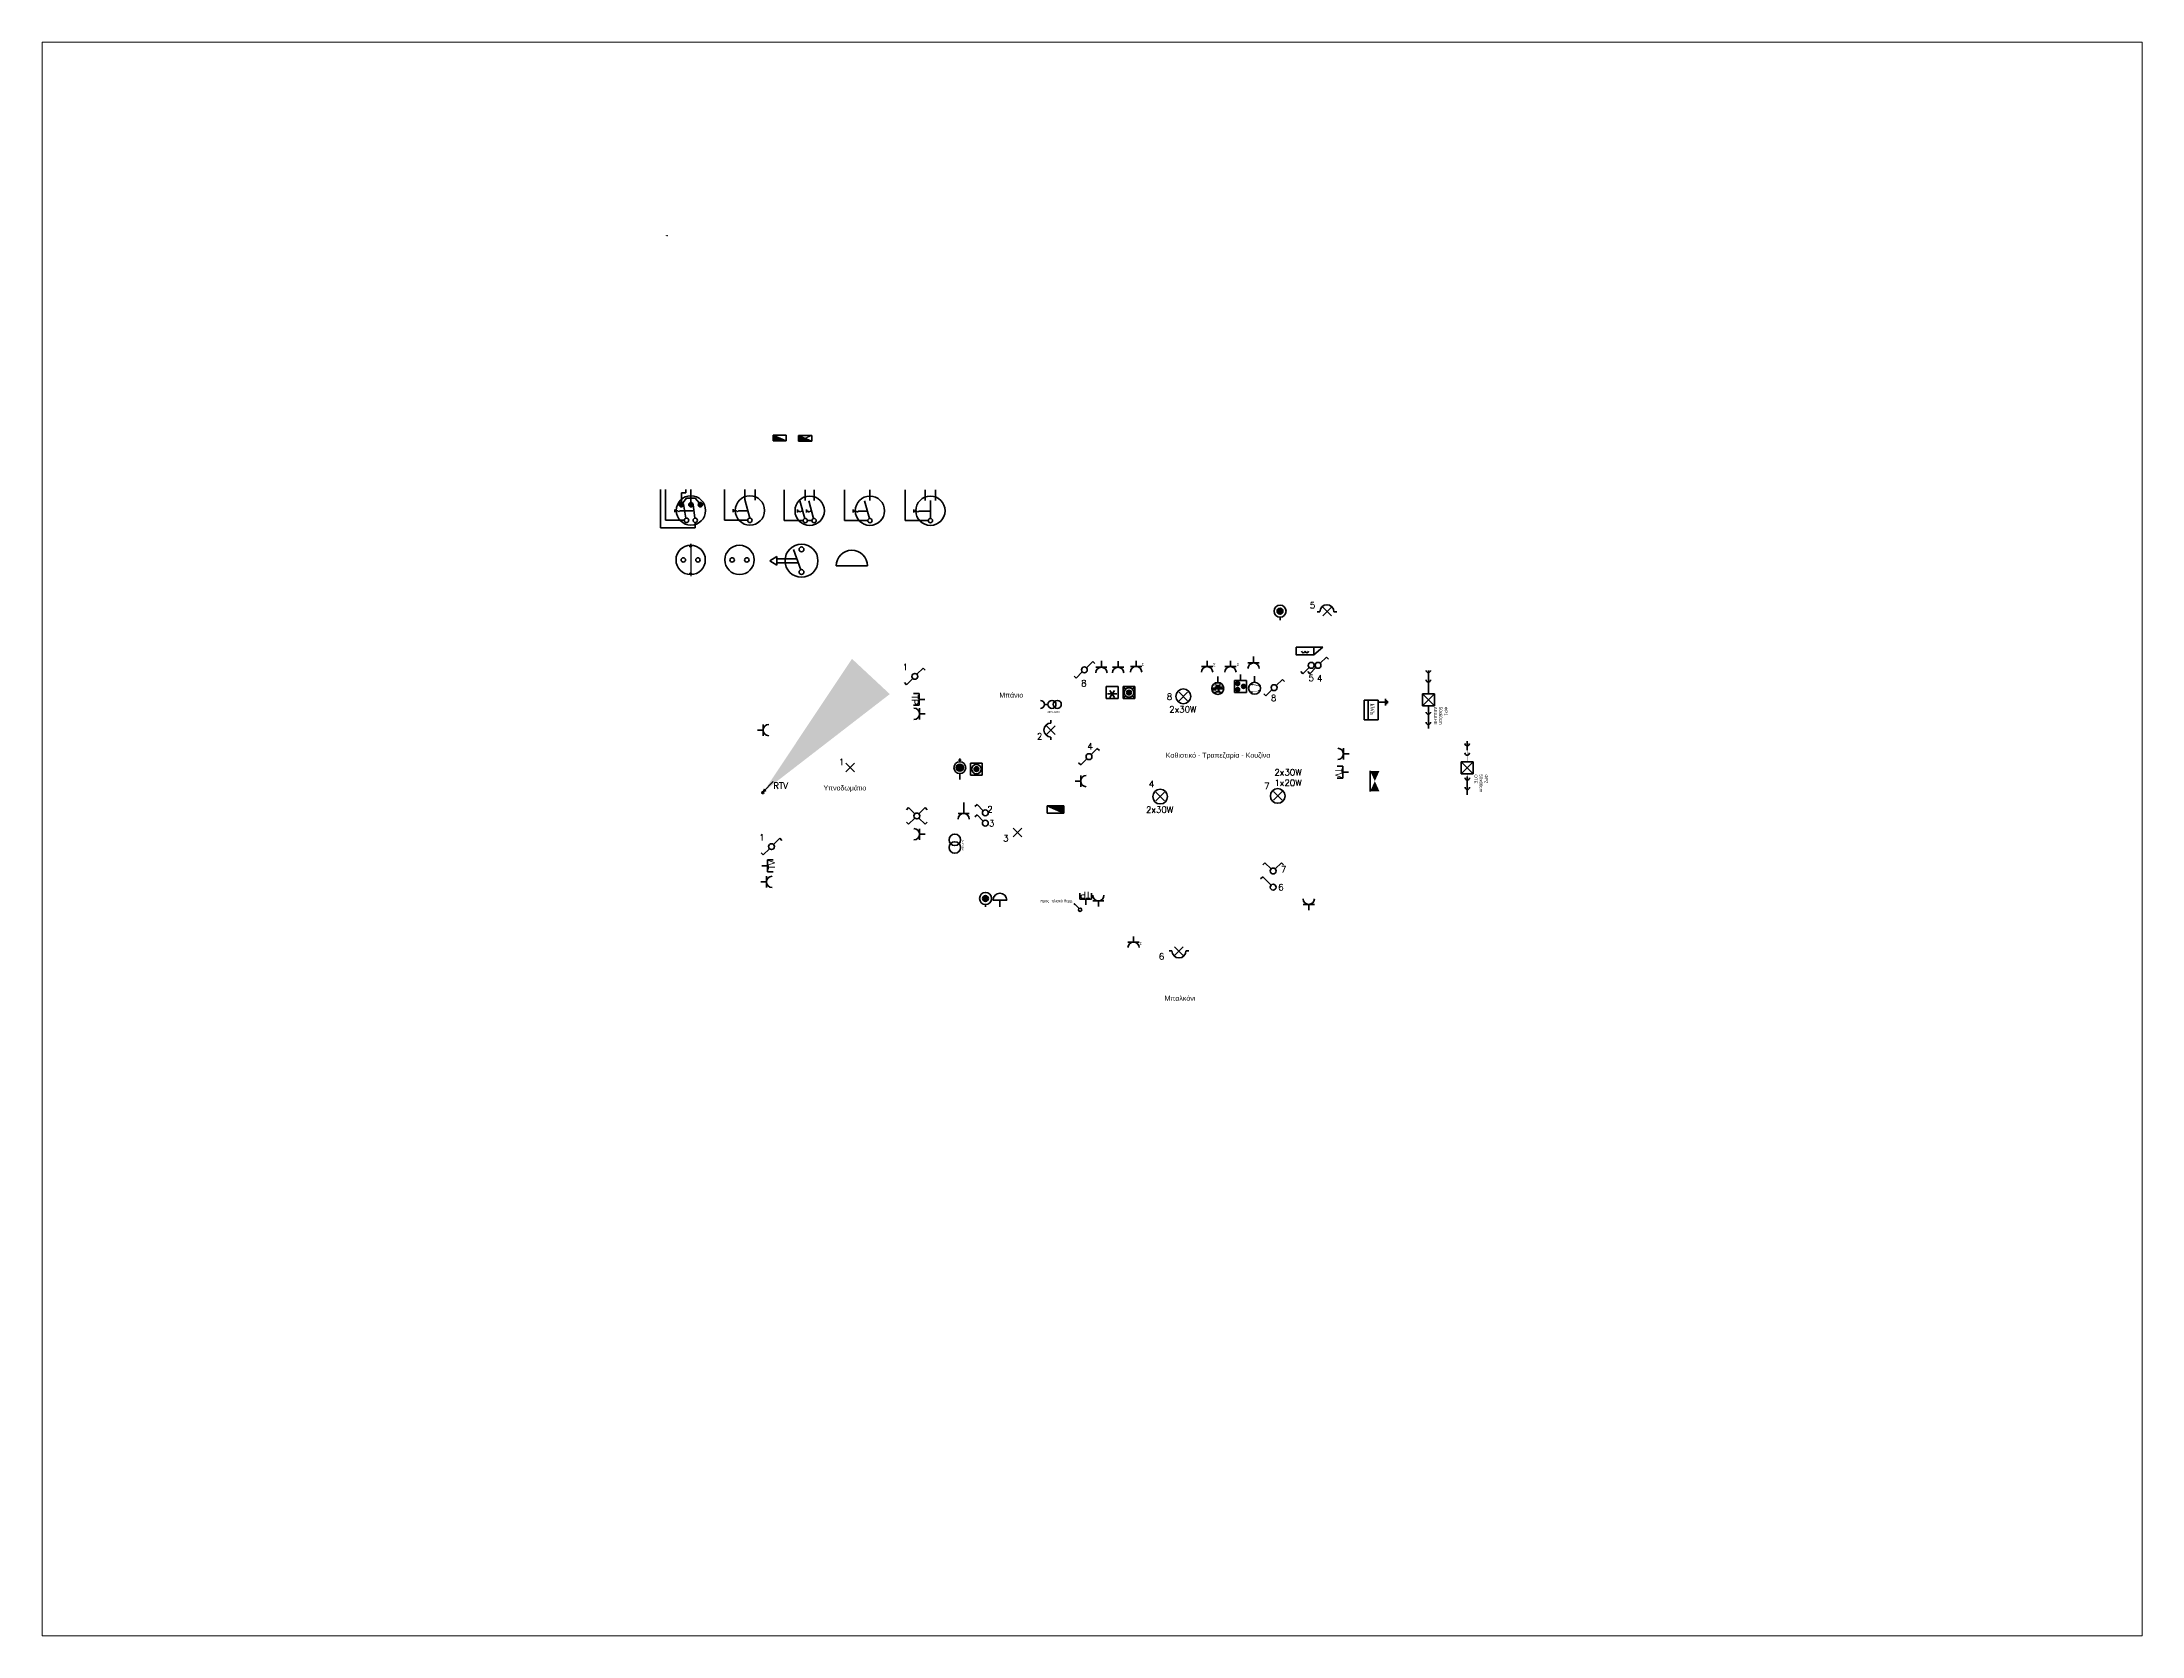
# Paper-space layout 'Layout1' of a CAD drawing. Header units: metres. Extents: x 26 to 231, y 20 to 176.
# The model-space entities are those that its viewports show. They can reach past a viewport. Long polylines and large blocks are cut down to what shows.
import ezdxf

# ---------------------------------------------------------------- set-up
doc = ezdxf.new("R2010")
doc.units = ezdxf.units.M
doc.header["$LTSCALE"] = 0.1
for name, pattern in [('ACAD_ISO10W100', [18, 12, -3, 0, -3]), ('ACAD_ISO12W100', [21, 12, -3, 0, -3, 0, -3]), ('DASHDOT2', [12.7, 6.35, -3.175, 0, -3.175]), ('JIS_09_08', [10.75, 8, -0.55, 0.55, -0.55, 0.55, -0.55])]:
    doc.linetypes.add(name, pattern=pattern)
for name, color, linetype, lineweight in [('2S', 7, 'Continuous', 200), ('Electrical', 255, 'Continuous', 50), ('S', 7, 'Continuous', 100), ('s2', 7, 'Continuous', 50), ('S_2', 7, 'Continuous', 50), ('S_4', 7, 'Continuous', 25)]:
    doc.layers.add(name, color=color, linetype=linetype, lineweight=lineweight)
doc.layers.add('BUILD_FL002_USER', color=254, linetype='Continuous')
doc.layers.add('Πίνακας Διανομής', color=254, linetype='Continuous')
doc.layers.add('DESC', color=7, linetype='DASHDOT2', true_color=0xffffff)
doc.styles.add('KANABOS', font='arial.ttf')
doc.styles.add('Romans', font='Romans.shx')
doc.styles.add('TXT', font='romans.shx')
doc.dimstyles.new('ISO-25', dxfattribs={"dimtxt": 2.5, "dimasz": 2.5, "dimexe": 1.25, "dimexo": 0.625, "dimtad": 1, "dimtxsty": 'Standard', "dimcen": 2.5, "dimadec": 0, "dimazin": 0, "dimtfac": 1, "dimtmove": 0, "dimatfit": 3, "dimfxl": 1, "dimarcsym": 0})

msp = doc.modelspace()

# ---------------------------------------------------------------- hatches: boundary and pattern name
at = {"layer": '2S'}
h = msp.add_hatch(color=256, dxfattribs=at)
h.dxf.hatch_style = 1
h.paths.add_polyline_path([(-68.675, 23.281, 1), (-68.745, 23.281, 1)])
h.paths.add_polyline_path([(-68.826, 23.281, 1), (-68.896, 23.281, 1)])
h.paths.add_polyline_path([(-68.978, 23.281, 1), (-69.048, 23.281, 1)])
h = msp.add_hatch(color=256, dxfattribs=at)
h.dxf.hatch_style = 1
h.paths.add_polyline_path([(-68.865, 22.637, 0.012506), (-68.877, 22.636), (-68.877, 22.613), (-68.865, 22.613)])
h.paths.add_polyline_path([(-68.854, 22.636, 0.012506), (-68.865, 22.637), (-68.865, 22.613), (-68.854, 22.613)])
h = msp.add_hatch(color=256, dxfattribs=at)
h.dxf.hatch_style = 1
h.paths.add_polyline_path([(-68.865, 22.194), (-68.877, 22.194), (-68.877, 22.171, 0.012373), (-68.865, 22.171)])
h.paths.add_polyline_path([(-68.854, 22.194), (-68.865, 22.194), (-68.865, 22.171, 0.012638), (-68.854, 22.171)])
at = {"layer": 'DESC', "linetype": 'JIS_09_08', "lineweight": 200, "ltscale": 2}
for points in [[(-67.345, 24.296), (-67.553, 24.388), (-67.553, 24.296)], [(-66.94, 24.288), (-67.149, 24.379), (-67.149, 24.288)]]:
    msp.add_hatch(color=256, dxfattribs=at).paths.add_polyline_path(points)
at = {"layer": 'Electrical', "ltscale": 2}
h = msp.add_hatch(color=256, dxfattribs=at)
h.dxf.hatch_style = 1
edge = h.paths.add_edge_path()
edge.add_arc((-59.5, 21.589), 0.0469, 0, 360)
at = {"layer": 'Electrical', "linetype": 'Continuous'}
h = msp.add_hatch(color=256, dxfattribs=at)
h.paths.add_polyline_path([(-60.048, 20.395, 1), (-60.111, 20.395, 1)])
h.paths.add_polyline_path([(-60.143, 20.347, 1), (-60.206, 20.347, 1)])
h.paths.add_polyline_path([(-60.143, 20.442, 1), (-60.206, 20.442, 1)])
for points in [[(-61.862, 20.297, 1), (-61.938, 20.297, 1)], [(-64.532, 19.104, 1), (-64.645, 19.104, 1)], [(-64.288, 19.081, 1), (-64.363, 19.081, 1)]]:
    msp.add_hatch(color=256, dxfattribs=at).paths.add_polyline_path(points)
h = msp.add_hatch(color=256, dxfattribs=at)
h.paths.add_polyline_path([(-57.994, 18.89), (-58.069, 18.728), (-57.92, 18.728)])
h.paths.add_polyline_path([(-58.069, 19.053), (-57.994, 18.89), (-57.92, 19.053)])
at = {"layer": 'Electrical', "ltscale": 0.3}
h = msp.add_hatch(color=256, dxfattribs=at)
h.dxf.hatch_style = 1
h.paths.add_polyline_path([(-67.706, 18.724), (-67.69, 18.762), (-67.67, 18.741)])
at = {"layer": 'Electrical', "linetype": 'Continuous'}
h = msp.add_hatch(color=256, dxfattribs=at)
h.set_gradient(color1=(173, 173, 173), color2=(173, 173, 173))
h.paths.add_polyline_path([(-62.938, 18.5), (-62.938, 18.379), (-63.201, 18.5)])
at = {"layer": 'Electrical', "ltscale": 2}
h = msp.add_hatch(color=256, dxfattribs=at)
h.dxf.hatch_style = 1
edge = h.paths.add_edge_path()
edge.add_arc((-64.179, 17.026), 0.0469, 0, 360)

# ---------------------------------------------------------------- linework, layer by layer
at = {"layer": '2S'}
for p, q in [((-67.924, 23.068), (-68.005, 23.363)), ((-68.94, 23.067), (-68.978, 23.287)), ((-68.801, 23.067), (-68.827, 23.285)), ((-67.053, 23.063), (-67.128, 23.341)), ((-66.913, 23.063), (-66.988, 23.341)), ((-66.026, 23.063), (-66.101, 23.341)), ((-65.056, 23.064), (-65.056, 23.347)), ((-68.877, 22.613), (-68.877, 22.636)), ((-68.865, 22.613), (-68.877, 22.613)), ((-68.865, 22.613), (-68.854, 22.613)), ((-68.854, 22.613), (-68.854, 22.636)), ((-68.865, 22.194), (-68.877, 22.194)), ((-68.877, 22.194), (-68.877, 22.171)), ((-68.865, 22.171), (-68.865, 22.194)), ((-68.865, 22.194), (-68.854, 22.194)), ((-68.854, 22.194), (-68.854, 22.171))]:
    msp.add_line(p, q, dxfattribs=at)
at = {"layer": 'DESC', "linetype": 'ByBlock', "lineweight": 35, "ltscale": 2}
for p, q in [((-67.553, 24.388), (-67.553, 24.296)), ((-67.345, 24.388), (-67.553, 24.388)), ((-67.345, 24.296), (-67.345, 24.388)), ((-67.149, 24.379), (-67.149, 24.288)), ((-66.94, 24.379), (-67.149, 24.379)), ((-66.94, 24.288), (-66.94, 24.379)), ((-67.553, 24.296), (-67.345, 24.296)), ((-67.149, 24.288), (-66.94, 24.288))]:
    msp.add_line(p, q, dxfattribs=at)
at = {"layer": 'DESC', "linetype": 'ByBlock', "ltscale": 2}
for p, q in [((-67.345, 24.296), (-67.553, 24.388)), ((-66.94, 24.288), (-67.149, 24.379))]:
    msp.add_line(p, q, dxfattribs=at)
at = {"layer": 'DESC', "linetype": 'ByBlock', "lineweight": -2, "ltscale": 2}
msp.add_line((-66.94, 24.379), (-67.149, 24.288), dxfattribs=at)
at = {"layer": 'Electrical'}
for p, q in [((-59.5, 21.447, -7.96), (-59.5, 21.493, -7.96)), ((-58.866, 21.581, -7.96), (-58.91, 21.581, -7.96)), ((-58.821, 21.651, -7.96), (-58.684, 21.514, -7.96)), ((-58.684, 21.651, -7.96), (-58.821, 21.514, -7.96)), ((-58.644, 21.581, -7.96), (-58.599, 21.581, -7.96)), ((-62.339, 20.699, -7.96), (-62.429, 20.699, -7.96)), ((-62.339, 20.801, -7.96), (-62.339, 20.699, -7.96)), ((-62.339, 20.699, -7.96), (-62.25, 20.699, -7.96)), ((-62.073, 20.699, -7.96), (-62.162, 20.699, -7.96)), ((-62.073, 20.798, -7.96), (-62.073, 20.699, -7.96)), ((-62.073, 20.699, -7.96), (-61.983, 20.699, -7.96)), ((-61.788, 20.711, -7.96), (-61.877, 20.711, -7.96)), ((-61.788, 20.801, -7.96), (-61.788, 20.711, -7.96)), ((-61.788, 20.711, -7.96), (-61.698, 20.711, -7.96)), ((-60.659, 20.709, -7.96), (-60.748, 20.709, -7.96)), ((-60.659, 20.801, -7.96), (-60.659, 20.709, -7.96)), ((-60.659, 20.709, -7.96), (-60.569, 20.709, -7.96)), ((-60.288, 20.709, -7.96), (-60.378, 20.709, -7.96)), ((-60.288, 20.801, -7.96), (-60.288, 20.709, -7.96)), ((-60.288, 20.709, -7.96), (-60.199, 20.709, -7.96)), ((-59.921, 20.767, -7.96), (-60.011, 20.767, -7.96)), ((-59.921, 20.857, -7.96), (-59.921, 20.767, -7.96)), ((-59.921, 20.767, -7.96), (-59.832, 20.767, -7.96)), ((-65.279, 20.096, -6.09), (-65.325, 20.096, -6.09)), ((-65.142, 20.189, -6.09), (-65.232, 20.189, -6.09)), ((-65.227, 19.959, -4.65), (-65.227, 20.048, -4.65)), ((-60.968, 20.168, -7.96), (-61.105, 20.305, -7.96)), ((-61.105, 20.168, -7.96), (-60.968, 20.305, -7.96)), ((-57.827, 20.198, 1.44), (-57.827, 20.092, 1.44)), ((-57.811, 20.145, 1.44), (-57.811, 20.176, 1.44)), ((-57.811, 20.145, 1.44), (-57.811, 20.113, 1.44)), ((-57.795, 20.145, 1.44), (-57.795, 20.16, 1.44)), ((-57.795, 20.145, 1.44), (-57.795, 20.129, 1.44)), ((-67.802, 19.701, -7.96), (-67.712, 19.701, -7.96)), ((-67.712, 19.701, -7.96), (-67.712, 19.79, -7.96)), ((-67.712, 19.701, -7.96), (-67.712, 19.611, -7.96)), ((-65.138, 19.959, -4.65), (-65.227, 19.959, -4.65)), ((-65.227, 19.959, -4.65), (-65.227, 19.869, -4.65)), ((-63.21, 19.769, -7.96), (-63.073, 19.632, -7.96)), ((-63.21, 19.632, -7.96), (-63.073, 19.769, -7.96)), ((-63.14, 19.813, -7.96), (-63.14, 19.858, -7.96)), ((-63.14, 19.591, -7.96), (-63.14, 19.547, -7.96)), ((-58.494, 19.322, -0.705), (-58.494, 19.412, -0.705)), ((-66.26, 19.039, -4.65), (-66.397, 19.176, -4.65)), ((-66.397, 19.039, -4.65), (-66.26, 19.176, -4.65)), ((-58.411, 19.032, -7.96), (-58.5, 19.032, -7.96)), ((-58.404, 19.322, -0.705), (-58.494, 19.322, -0.705)), ((-58.494, 19.322, -0.705), (-58.494, 19.233, -0.705)), ((-62.757, 18.891, -7.96), (-62.668, 18.891, -7.96)), ((-62.668, 18.891, -7.96), (-62.668, 18.981, -7.96)), ((-62.668, 18.891, -7.96), (-62.668, 18.802, -7.96)), ((-61.337, 18.577, -7.96), (-61.474, 18.714, -7.96)), ((-61.474, 18.577, -7.96), (-61.337, 18.714, -7.96)), ((-59.468, 18.587, -7.96), (-59.605, 18.724, -7.96)), ((-59.605, 18.587, -7.96), (-59.468, 18.724, -7.96)), ((-58.547, 18.939, -7.96), (-58.593, 18.939, -7.96)), ((-64.527, 18.377, -14.36), (-64.616, 18.377, -14.36)), ((-64.527, 18.466, -14.36), (-64.527, 18.377, -14.36)), ((-64.527, 18.377, -14.36), (-64.438, 18.377, -14.36)), ((-65.228, 18.046), (-65.228, 18.135)), ((-65.139, 18.046), (-65.228, 18.046)), ((-65.228, 18.046), (-65.228, 17.956)), ((-63.602, 18.145, -7.96), (-63.74, 18.008, -7.96)), ((-63.74, 18.145, -7.96), (-63.602, 18.008, -7.96)), ((-67.734, 17.545, -9.4), (-67.645, 17.545, -9.4)), ((-67.66, 17.29, -7.96), (-67.66, 17.38, -7.96)), ((-67.598, 17.639, -9.4), (-67.552, 17.639, -9.4)), ((-67.75, 17.29, -7.96), (-67.66, 17.29, -7.96)), ((-67.66, 17.29, -7.96), (-67.66, 17.201, -7.96)), ((-62.681, 17.061, -9.4), (-62.681, 17.108, -9.4)), ((-63.952, 17.002, -9.4), (-64.062, 17.002, -9.4)), ((-63.952, 16.893, -9.4), (-63.952, 17.002, -9.4)), ((-63.952, 17.002, -9.4), (-63.843, 17.002, -9.4)), ((-62.588, 16.925, -9.4), (-62.588, 17.014, -9.4)), ((-62.387, 16.988, -7.96), (-62.477, 16.988, -7.96)), ((-62.387, 16.899, -7.96), (-62.387, 16.988, -7.96)), ((-62.387, 16.988, -7.96), (-62.298, 16.988, -7.96)), ((-59.043, 16.932, -7.96), (-59.132, 16.932, -7.96)), ((-59.043, 16.842, -7.96), (-59.043, 16.932, -7.96)), ((-59.043, 16.932, -7.96), (-58.953, 16.932, -7.96)), ((-61.827, 16.424, -7.96), (-61.827, 16.334, -7.96)), ((-61.827, 16.334, -7.96), (-61.916, 16.334, -7.96)), ((-61.827, 16.334, -7.96), (-61.738, 16.334, -7.96)), ((-61.217, 16.193, -7.96), (-61.261, 16.193, -7.96)), ((-61.039, 16.123, -7.96), (-61.176, 16.26, -7.96)), ((-61.176, 16.123, -7.96), (-61.039, 16.26, -7.96)), ((-60.994, 16.193, -7.96), (-60.95, 16.193, -7.96))]:
    msp.add_line(p, q, dxfattribs=at)
at = {"layer": 'Electrical', "linetype": 'Continuous'}
for p, q in [((-62.477, 20.789, -9.4), (-62.576, 20.69, -9.4)), ((-62.444, 20.756, -9.4), (-62.477, 20.789, -9.4)), ((-59.037, 20.696, -3.98), (-59.136, 20.597, -3.98)), ((-58.929, 20.696, -3.98), (-59.027, 20.597, -3.98)), ((-58.822, 21.018, -7.96), (-58.962, 21.018, -7.96)), ((-58.764, 20.861, -3.98), (-58.863, 20.762, -3.98)), ((-58.731, 20.828, -3.98), (-58.764, 20.861, -3.98)), ((-65.433, 20.422, 3.31), (-65.466, 20.455, 3.31)), ((-65.335, 20.521, 3.31), (-65.433, 20.422, 3.31)), ((-65.17, 20.685, 3.31), (-65.269, 20.587, 3.31)), ((-65.137, 20.652, 3.31), (-65.17, 20.685, 3.31)), ((-62.741, 20.526, -9.4), (-62.774, 20.559, -9.4)), ((-62.642, 20.624, -9.4), (-62.741, 20.526, -9.4)), ((-62.261, 20.202, -7.96), (-62.261, 20.391, -7.96)), ((-62.261, 20.391, -7.96), (-62.072, 20.391, -7.96)), ((-62.167, 20.391, -7.96), (-62.167, 20.391, -7.96)), ((-62.167, 20.391, -7.96), (-62.12, 20.391, -7.96)), ((-62.072, 20.391, -7.96), (-62.072, 20.202, -7.96)), ((-62.072, 20.328, -7.96), (-62.072, 20.36, -7.96)), ((-61.995, 20.202, -7.96), (-61.995, 20.391, -7.96)), ((-61.995, 20.391, -7.96), (-61.806, 20.391, -7.96)), ((-61.995, 20.391, -7.96), (-61.954, 20.35, -7.96)), ((-61.9, 20.391, -7.96), (-61.9, 20.391, -7.96)), ((-61.9, 20.391, -7.96), (-61.853, 20.391, -7.96)), ((-61.806, 20.391, -7.96), (-61.847, 20.35, -7.96)), ((-61.806, 20.391, -7.96), (-61.806, 20.202, -7.96)), ((-61.806, 20.328, -7.96), (-61.806, 20.36, -7.96)), ((-60.489, 20.456, -7.96), (-60.489, 20.552, -7.96)), ((-60.489, 20.456, -7.96), (-60.489, 20.456, -7.96)), ((-60.222, 20.3, -7.96), (-60.222, 20.489, -7.96)), ((-60.222, 20.489, -7.96), (-60.033, 20.489, -7.96)), ((-60.127, 20.489, -7.96), (-60.127, 20.585, -7.96)), ((-60.127, 20.489, -7.96), (-60.127, 20.489, -7.96)), ((-60.127, 20.489, -7.96), (-60.08, 20.489, -7.96)), ((-60.033, 20.489, -7.96), (-60.033, 20.3, -7.96)), ((-60.033, 20.426, -7.96), (-60.033, 20.458, -7.96)), ((-60.033, 20.363, -7.96), (-60.033, 20.332, -7.96)), ((-59.905, 20.46, -7.96), (-59.905, 20.556, -7.96)), ((-59.905, 20.46, -7.96), (-59.905, 20.46, -7.96)), ((-59.463, 20.507, -7.96), (-59.562, 20.408, -7.96)), ((-59.43, 20.474, -7.96), (-59.463, 20.507, -7.96)), ((-59.136, 20.597, -3.98), (-59.169, 20.63, -3.98)), ((-59.027, 20.597, -3.98), (-59.06, 20.63, -3.98)), ((-65.232, 20.282, -6.09), (-65.325, 20.282, -6.09)), ((-65.232, 20.096, -6.09), (-65.279, 20.096, -6.09)), ((-65.232, 20.189, -6.09), (-65.232, 20.282, -6.09)), ((-65.232, 20.189, -6.09), (-65.232, 20.096, -6.09)), ((-62.072, 20.202, -7.96), (-62.261, 20.202, -7.96)), ((-62.072, 20.265, -7.96), (-62.072, 20.234, -7.96)), ((-61.995, 20.202, -7.96), (-61.954, 20.244, -7.96)), ((-61.806, 20.202, -7.96), (-61.995, 20.202, -7.96)), ((-61.806, 20.202, -7.96), (-61.847, 20.244, -7.96)), ((-61.806, 20.265, -7.96), (-61.806, 20.234, -7.96)), ((-60.033, 20.3, -7.96), (-60.222, 20.3, -7.96)), ((-59.727, 20.243, -7.96), (-59.76, 20.276, -7.96)), ((-59.628, 20.342, -7.96), (-59.727, 20.243, -7.96)), ((-57.237, 20.086, -9.4), (-57.237, 20.275, -9.4)), ((-57.237, 20.275, -9.4), (-57.048, 20.275, -9.4)), ((-57.048, 20.086, -9.4), (-57.237, 20.086, -9.4)), ((-57.143, 20.275, -9.4), (-57.143, 20.275, -9.4)), ((-57.143, 20.275, -9.4), (-57.096, 20.275, -9.4)), ((-57.048, 20.275, -9.4), (-57.048, 20.086, -9.4)), ((-57.048, 20.212, -9.4), (-57.048, 20.244, -9.4)), ((-57.048, 20.149, -9.4), (-57.048, 20.118, -9.4)), ((-62.404, 19.411, -7.96), (-62.503, 19.312, -7.96)), ((-62.371, 19.378, -7.96), (-62.404, 19.411, -7.96)), ((-64.608, 19.224, 78.98), (-64.588, 19.224, 78.98)), ((-64.588, 19.198, 78.98), (-64.588, 19.249, 78.98)), ((-64.588, 19.224, 78.98), (-64.569, 19.224, 78.98)), ((-64.231, 19.175, -14.36), (-64.42, 19.175, -14.36)), ((-64.42, 19.175, -14.36), (-64.42, 18.986, -14.36)), ((-64.357, 19.175, -14.36), (-64.388, 19.175, -14.36)), ((-64.294, 19.175, -14.36), (-64.262, 19.175, -14.36)), ((-64.231, 18.986, -14.36), (-64.231, 19.175, -14.36)), ((-64.231, 19.081, -14.36), (-64.231, 19.128, -14.36)), ((-64.231, 19.081, -14.36), (-64.231, 19.081, -14.36)), ((-62.668, 19.147, -7.96), (-62.701, 19.18, -7.96)), ((-62.569, 19.246, -7.96), (-62.668, 19.147, -7.96)), ((-58.5, 19.126, -7.96), (-58.593, 19.126, -7.96)), ((-58.5, 19.032, -7.96), (-58.5, 19.126, -7.96)), ((-58.5, 19.032, -7.96), (-58.5, 18.939, -7.96)), ((-58.069, 18.728), (-58.069, 19.053)), ((-56.623, 19.006, -7.96), (-56.623, 19.195, -7.96)), ((-56.623, 19.195, -7.96), (-56.434, 19.195, -7.96)), ((-56.529, 19.195, -7.96), (-56.529, 19.195, -7.96)), ((-56.529, 19.195, -7.96), (-56.481, 19.195, -7.96)), ((-56.434, 19.195, -7.96), (-56.434, 19.006, -7.96)), ((-56.434, 19.132, -7.96), (-56.434, 19.164, -7.96)), ((-56.434, 19.069, -7.96), (-56.434, 19.038, -7.96)), ((-64.588, 19.009, 78.98), (-64.588, 19.009, 78.98)), ((-64.588, 19.009, 78.98), (-64.588, 18.914, 78.98)), ((-64.42, 18.986, -14.36), (-64.231, 18.986, -14.36)), ((-58.5, 18.939, -7.96), (-58.547, 18.939, -7.96)), ((-56.434, 19.006, -7.96), (-56.623, 19.006, -7.96)), ((-65.435, 18.436, -4.65), (-65.402, 18.469, -4.65)), ((-65.402, 18.469, -4.65), (-65.303, 18.37, -4.65)), ((-65.139, 18.469, -4.65), (-65.238, 18.37, -4.65)), ((-65.106, 18.436, -4.65), (-65.139, 18.469, -4.65)), ((-64.315, 18.519, -9.4), (-64.348, 18.486, -9.4)), ((-64.315, 18.355, -9.4), (-64.348, 18.322, -9.4)), ((-64.216, 18.42, -9.4), (-64.315, 18.519, -9.4)), ((-64.216, 18.256, -9.4), (-64.315, 18.355, -9.4)), ((-63.201, 18.379, -9.4), (-63.201, 18.5, -9.4)), ((-63.201, 18.5, -9.4), (-62.938, 18.5, -9.4)), ((-63.201, 18.5, -7.96), (-62.938, 18.379, -7.96)), ((-62.938, 18.379, -9.4), (-63.201, 18.379, -9.4)), ((-62.938, 18.379, -9.4), (-62.938, 18.5, -9.4)), ((-65.402, 18.205, -4.65), (-65.435, 18.238, -4.65)), ((-65.303, 18.304, -4.65), (-65.402, 18.205, -4.65)), ((-65.238, 18.304, -4.65), (-65.139, 18.205, -4.65)), ((-65.139, 18.205, -4.65), (-65.106, 18.238, -4.65)), ((-67.712, 17.718, -9.4), (-67.745, 17.751, -9.4)), ((-67.613, 17.817, -9.4), (-67.712, 17.718, -9.4)), ((-67.448, 17.982, -9.4), (-67.547, 17.883, -9.4)), ((-67.415, 17.949, -9.4), (-67.448, 17.982, -9.4)), ((-67.645, 17.545, -9.4), (-67.645, 17.639, -9.4)), ((-67.645, 17.639, -9.4), (-67.598, 17.639, -9.4)), ((-67.645, 17.545, -9.4), (-67.645, 17.452, -9.4)), ((-67.645, 17.452, -9.4), (-67.552, 17.452, -9.4)), ((-59.775, 17.37, -7.96), (-59.808, 17.337, -7.96)), ((-59.742, 17.594, -7.96), (-59.775, 17.561, -7.96)), ((-59.742, 17.337, -7.96), (-59.775, 17.37, -7.96)), ((-59.643, 17.496, -7.96), (-59.742, 17.594, -7.96)), ((-59.478, 17.594, -7.96), (-59.577, 17.496, -7.96)), ((-59.479, 17.594, -7.96), (-59.445, 17.561, -7.96)), ((-62.681, 17.014, -9.4), (-62.681, 17.061, -9.4)), ((-62.494, 17.014, -9.4), (-62.494, 17.108, -9.4)), ((-59.643, 17.238, -7.96), (-59.742, 17.337, -7.96)), ((-62.588, 17.014, -9.4), (-62.681, 17.014, -9.4)), ((-62.588, 17.014, -9.4), (-62.494, 17.014, -9.4))]:
    msp.add_line(p, q, dxfattribs=at)
at = {"layer": 'Electrical', "ltscale": 0.3}
for p, q in [((-59.921, 20.857, -7.96), (-59.921, 20.868, -7.96)), ((-58.962, 20.895, -7.96), (-58.822, 21.018, -7.96)), ((-60.583, 20.362, -7.96), (-60.394, 20.362, -7.96)), ((-57.143, 20.275, -9.4), (-57.143, 20.649, -9.4)), ((-63.188, 20.109, -7.96), (-63.245, 20.109, -7.96)), ((-57.943, 20.145, 1.44), (-57.827, 20.145, 1.44)), ((-57.048, 20.275, -9.4), (-57.237, 20.086, -9.4)), ((-57.048, 20.086, -9.4), (-57.237, 20.275, -9.4)), ((-57.143, 19.725, -9.4), (-57.143, 20.086, -9.4)), ((-56.434, 19.195, -7.96), (-56.623, 19.006, -7.96)), ((-56.434, 19.006, -7.96), (-56.623, 19.195, -7.96)), ((-67.706, 18.724, -7.96), (-67.69, 18.762, -7.96)), ((-67.67, 18.741, -7.96), (-67.706, 18.724, -7.96)), ((-67.69, 18.762, -7.96), (-67.67, 18.741, -7.96)), ((-64.527, 18.549, -10.38), (-64.527, 18.466, -14.36)), ((-64.179, 16.893, -9.4), (-64.179, 16.93, -9.4)), ((-62.694, 16.865, -9.4), (-62.774, 16.945, -9.4)), ((-62.774, 16.945, -9.4), (-62.753, 16.932, -9.4)), ((-62.774, 16.945, -9.4), (-62.762, 16.923, -9.4))]:
    msp.add_line(p, q, dxfattribs=at)
at = {"layer": 'Electrical', "linetype": 'ACAD_ISO10W100', "ltscale": 0.1}
for p, q in [((-60.489, 20.385, -7.96), (-60.58, 20.385, -7.96)), ((-60.407, 20.409, -7.96), (-60.571, 20.409, -7.96)), ((-60.551, 20.433, -7.96), (-60.426, 20.433, -7.96)), ((-60.489, 20.385, -7.96), (-60.397, 20.385, -7.96)), ((-59.818, 20.402, -7.96), (-59.972, 20.432, -7.96)), ((-60.487, 20.338, -7.96), (-60.58, 20.338, -7.96)), ((-60.407, 20.314, -7.96), (-60.571, 20.314, -7.96)), ((-60.551, 20.291, -7.96), (-60.426, 20.291, -7.96)), ((-60.487, 20.338, -7.96), (-60.397, 20.338, -7.96)), ((-59.818, 20.329, -7.96), (-59.972, 20.299, -7.96))]:
    msp.add_line(p, q, dxfattribs=at)
at = {"layer": 'Electrical', "lineweight": 35}
for p, q in [((-58.162, 19.862, 1.44), (-58.162, 20.175, 1.44)), ((-58.162, 20.175, 1.44), (-58.131, 20.175, 1.44)), ((-57.943, 20.175, 1.44), (-58.131, 20.175, 1.44)), ((-58.1, 20.175, 1.44), (-58.1, 19.862, 1.44)), ((-57.943, 19.862, 1.44), (-57.943, 20.175, 1.44)), ((-58.131, 19.862, 1.44), (-58.162, 19.862, 1.44)), ((-58.131, 19.862, 1.44), (-57.943, 19.862, 1.44))]:
    msp.add_line(p, q, dxfattribs=at)
at = {"layer": 'Electrical', "linetype": 'ACAD_ISO12W100', "ltscale": 0.05}
for p, q in [((-56.529, 19.195, -7.96), (-56.529, 19.527, -7.96)), ((-56.529, 18.674, -7.96), (-56.529, 19.006, -7.96))]:
    msp.add_line(p, q, dxfattribs=at)
at = {"layer": 'Electrical', "linetype": 'Continuous', "elevation": -7.96}
msp.add_lwpolyline([(-58.962, 20.895), (-59.243, 20.895), (-59.243, 21.018), (-58.962, 21.018)], close=True, dxfattribs=at)
at = {"layer": 'Electrical'}
for centre, radius in [((-59.5, 21.589, -7.96), 0.0958), ((-59.5, 21.589, -7.96), 0.0469), ((-63.124, 20.109, -7.96), 0.0637), ((-63.039, 20.109, -7.96), 0.0637), ((-61.037, 20.237, -7.96), 0.117), ((-67.719, 18.707, -7.96), 0.0156), ((-61.405, 18.645, -7.96), 0.117), ((-59.536, 18.655, -7.96), 0.117), ((-64.668, 17.957, -7.96), 0.091), ((-64.668, 17.835, -7.96), 0.091), ((-64.179, 17.026, -9.4), 0.0958), ((-64.179, 17.026, -9.4), 0.0469)]:
    msp.add_circle(centre, radius, dxfattribs=at)
at = {"layer": 'Electrical', "linetype": 'Continuous'}
for centre, radius in [((-62.609, 20.657, -9.4), 0.0466), ((-59.004, 20.729, -3.98), 0.0466), ((-58.896, 20.729, -3.98), 0.0466), ((-65.302, 20.554, 3.31), 0.0466), ((-61.9, 20.297, -7.96), 0.0756), ((-60.489, 20.362, -7.96), 0.0945), ((-60.174, 20.442, -7.96), 0.0315), ((-60.174, 20.347, -7.96), 0.0315), ((-60.08, 20.395, -7.96), 0.0315), ((-59.905, 20.366, -7.96), 0.0945), ((-59.595, 20.375, -7.96), 0.0466), ((-61.9, 20.297, -7.96), 0.0378), ((-64.588, 19.104, 78.98), 0.0945), ((-64.588, 19.104, 78.98), 0.0567), ((-64.325, 19.081, -14.36), 0.0756), ((-64.325, 19.081, -14.36), 0.0378), ((-62.536, 19.279, -7.96), 0.0466), ((-65.27, 18.337, -4.65), 0.0466), ((-65.27, 18.337, -4.65), 0.0466), ((-64.183, 18.387, -9.4), 0.0466), ((-64.183, 18.223, -9.4), 0.0466), ((-67.58, 17.85, -9.4), 0.0466), ((-59.61, 17.463, -7.96), 0.0466), ((-59.61, 17.205, -7.96), 0.0466)]:
    msp.add_circle(centre, radius, dxfattribs=at)
at = {"layer": 'Electrical', "ltscale": 0.3}
msp.add_circle((-62.677, 16.847, -9.4), 0.0251, dxfattribs=at)
at = {"layer": 'Electrical'}
for centre, radius, start, end in [((-69.247, 27.554, 0.017), 0.000358, 270, 90), ((-69.246, 27.554, 0.017), 0.000358, 270, 90), ((-69.244, 27.554, 0.017), 0.000358, 270, 90), ((-69.243, 27.554, 0.017), 0.000358, 270, 90), ((-69.241, 27.554, 0.017), 0.000358, 270, 90), ((-69.24, 27.554, 0.017), 0.000358, 270, 90), ((-69.238, 27.554, 0.017), 0.000358, 270, 90), ((-58.755, 21.581, -7.96), 0.111, 360, 180), ((-62.339, 20.61, -7.96), 0.0894, 0, 180), ((-62.073, 20.61, -7.96), 0.0894, 0, 180), ((-61.788, 20.622, -7.96), 0.0894, 0, 180), ((-60.659, 20.62, -7.96), 0.0894, 0, 180), ((-60.288, 20.62, -7.96), 0.0894, 0, 180), ((-59.921, 20.678, -7.96), 0.0894, 0, 180), ((-57.143, 20.649, -9.4), 0.0358, 180, 0), ((-57.143, 20.499, -9.4), 0.0358, 180, 0), ((-65.317, 19.959, -4.65), 0.0894, 270, 90), ((-63.308, 20.109, -7.96), 0.0626, 270, 90), ((-67.623, 19.701, -7.96), 0.0894, 90, 270), ((-63.14, 19.702, -7.96), 0.111, 90, 270), ((-57.143, 19.825, -9.4), 0.0358, 180, 0), ((-57.143, 19.988, -9.4), 0.0358, 180, 0), ((-58.583, 19.322, -0.705), 0.0894, 270, 90), ((-56.526, 19.488, -7.96), 0.0358, 180, 0), ((-56.526, 19.338, -7.96), 0.0358, 180, 0), ((-62.579, 18.891, -7.96), 0.0894, 90, 270), ((-56.525, 18.943, -7.96), 0.0358, 180, 0), ((-56.525, 18.792, -7.96), 0.0358, 180, 0), ((-64.527, 18.288, -14.36), 0.0894, 360, 180), ((-65.317, 18.046), 0.0894, 270, 90), ((-67.571, 17.29, -7.96), 0.0894, 90, 270), ((-63.952, 17.002, -9.4), 0.109, 0, 180), ((-62.387, 17.077, -7.96), 0.0894, 180, 0), ((-59.043, 17.021, -7.96), 0.0894, 180, 0), ((-61.827, 16.245, -7.96), 0.0894, 0, 180), ((-61.106, 16.193, -7.96), 0.111, 180, 0)]:
    msp.add_arc(centre, radius, start, end, dxfattribs=at)
at = {"layer": 'Electrical', "linetype": 'Continuous'}
for centre, start, end in [((-59.131, 20.956, -7.96), 179.324, 0.676), ((-59.075, 20.956, -7.96), 180, 0)]:
    msp.add_arc(centre, 0.028, start, end, dxfattribs=at)
at = {"layer": 'S'}
for p, q in [((-69.342, 22.914), (-69.342, 23.523)), ((-69.264, 23.033), (-69.264, 23.523)), ((-69.013, 23.316), (-69.013, 23.467)), ((-69.013, 23.467), (-68.943, 23.467)), ((-68.931, 23.384), (-68.991, 23.309)), ((-68.943, 23.467), (-68.943, 23.523)), ((-68.931, 23.384), (-68.792, 23.384)), ((-68.861, 23.384), (-68.861, 23.523)), ((-68.861, 23.384), (-68.861, 23.316)), ((-68.792, 23.384), (-68.732, 23.309)), ((-68.326, 23.033), (-68.326, 23.523)), ((-68.005, 23.351), (-68.005, 23.523)), ((-67.842, 23.351), (-67.842, 23.523)), ((-67.377, 23.029), (-67.377, 23.519)), ((-67.044, 23.347), (-67.044, 23.519)), ((-66.904, 23.347), (-66.904, 23.519)), ((-66.42, 23.029), (-66.42, 23.519)), ((-66.017, 23.347), (-66.017, 23.519)), ((-65.458, 23.029), (-65.458, 23.519)), ((-65.137, 23.347), (-65.137, 23.519)), ((-64.974, 23.347), (-64.974, 23.519)), ((-68.966, 23.033), (-69.264, 23.033)), ((-69.119, 23.161), (-69.119, 23.207)), ((-67.959, 23.033), (-68.326, 23.033)), ((-68.188, 23.161), (-68.188, 23.208)), ((-67.079, 23.029), (-67.377, 23.029)), ((-67.165, 23.156), (-67.165, 23.203)), ((-67.025, 23.156), (-67.025, 23.203)), ((-66.052, 23.029), (-66.42, 23.029)), ((-66.282, 23.157), (-66.282, 23.204)), ((-65.091, 23.029), (-65.458, 23.029)), ((-65.32, 23.157), (-65.32, 23.204)), ((-68.792, 22.914), (-69.342, 22.914)), ((-68.792, 22.998), (-68.792, 22.914)), ((-67.117, 22.247), (-67.233, 22.571))]:
    msp.add_line(p, q, dxfattribs=at)
at = {"layer": 's2'}
for p, q in [((-67.609, 22.391), (-67.496, 22.457)), ((-67.609, 22.391), (-67.496, 22.318)), ((-67.496, 22.457), (-67.496, 22.318)), ((-67.179, 22.42), (-67.496, 22.42)), ((-67.156, 22.357), (-67.496, 22.357)), ((-66.305, 22.309), (-66.552, 22.309)), ((-66.451, 22.309), (-66.181, 22.309)), ((-66.305, 22.309), (-66.057, 22.309))]:
    msp.add_line(p, q, dxfattribs=at)
for centre, radius in [((-67.104, 22.391), 0.262), ((-67.104, 22.571), 0.0384), ((-67.104, 22.211), 0.0384)]:
    msp.add_circle(centre, radius, dxfattribs=at)
msp.add_arc((-66.305, 22.309), 0.248, 0, 180, dxfattribs=at)
at = {"layer": 'S_2'}
for p, q in [((-69.071, 23.184), (-69.119, 23.184)), ((-69.054, 23.167), (-69.071, 23.184)), ((-69.038, 23.184), (-69.054, 23.167)), ((-68.992, 23.184), (-69.038, 23.184)), ((-68.887, 23.184), (-68.992, 23.184)), ((-68.832, 23.184), (-68.887, 23.184)), ((-68.139, 23.185), (-68.188, 23.185)), ((-68.123, 23.168), (-68.139, 23.185)), ((-68.106, 23.185), (-68.123, 23.168)), ((-68.061, 23.185), (-68.106, 23.185)), ((-67.956, 23.185), (-68.061, 23.185)), ((-67.14, 23.179), (-67.165, 23.179)), ((-67.124, 23.163), (-67.14, 23.179)), ((-67.107, 23.179), (-67.124, 23.163)), ((-67.085, 23.179), (-67.107, 23.179)), ((-67.001, 23.179), (-67.025, 23.179)), ((-66.974, 23.029), (-67.009, 23.029)), ((-66.984, 23.163), (-67.001, 23.179)), ((-66.968, 23.179), (-66.984, 23.163)), ((-66.974, 23.029), (-66.939, 23.029)), ((-66.945, 23.179), (-66.968, 23.179)), ((-66.233, 23.18), (-66.282, 23.18)), ((-66.217, 23.164), (-66.233, 23.18)), ((-66.2, 23.18), (-66.217, 23.164)), ((-66.154, 23.18), (-66.2, 23.18)), ((-66.058, 23.18), (-66.154, 23.18)), ((-65.271, 23.18), (-65.32, 23.18)), ((-65.255, 23.164), (-65.271, 23.18)), ((-65.238, 23.18), (-65.255, 23.164)), ((-65.192, 23.18), (-65.238, 23.18)), ((-65.056, 23.18), (-65.192, 23.18))]:
    msp.add_line(p, q, dxfattribs=at)
for centre, radius in [((-68.861, 23.189), 0.233), ((-67.924, 23.189), 0.233), ((-66.974, 23.185), 0.233), ((-66.017, 23.185), 0.233), ((-65.056, 23.185), 0.233), ((-69.013, 23.281), 0.035), ((-68.931, 23.033), 0.035), ((-68.861, 23.281), 0.035), ((-68.792, 23.033), 0.035), ((-68.71, 23.281), 0.035), ((-67.924, 23.033), 0.035), ((-67.044, 23.029), 0.035), ((-66.904, 23.029), 0.035), ((-66.017, 23.029), 0.035), ((-65.056, 23.029), 0.035), ((-68.865, 22.404), 0.233), ((-68.982, 22.404), 0.035), ((-68.749, 22.404), 0.035), ((-68.089, 22.404), 0.233), ((-68.206, 22.404), 0.035), ((-67.973, 22.404), 0.035)]:
    msp.add_circle(centre, radius, dxfattribs=at)
at = {"layer": 'S_4'}
for p, q in [((-68.865, 22.637), (-68.865, 22.66)), ((-68.865, 22.66), (-68.865, 22.147)), ((-68.865, 22.171), (-68.865, 22.147))]:
    msp.add_line(p, q, dxfattribs=at)

# ---------------------------------------------------------------- texts
at = {"layer": 'BUILD_FL002_USER', "style": 'KANABOS'}
msp.add_text('Μπάνιο', height=0.08, rotation=360, dxfattribs=at).set_placement((-63.96, 20.216, -8.4))
for s, p in [('Καθιστικό - Τραπεζαρία - Κουζίνα', (-61.317, 19.261, -9.4)), ('Υπνοδωμάτιο', (-66.754, 18.742, -9.4)), ('Μπαλκόνι', (-61.335, 15.401, -9.4))]:
    msp.add_text(s, height=0.08, dxfattribs=at).set_placement(p)
at = {"layer": 'Electrical', "ltscale": 0.3, "char_height": 0.1, "style": 'Romans'}
for s, width, insert, attachment_point in [('5', 0.23885, (-58.94, 21.635), 9), ('1', 0.23885, (-65.412, 20.652, 3.31), 9), ('8', 0.23885, (-62.574, 20.395, -1.44), 9), ('5', 0.23885, (-58.961, 20.478), 9), ('4', 0.23885, (-58.827, 20.472), 9), ('8', 0.23885, (-61.214, 20.181), 9), ('2x30W', 0.23885, (-60.828, 19.979), 9), ('8', 0.23885, (-59.559, 20.159), 9), ('2', 0.23885, (-63.277, 19.652), 3), ('4', 0.23885, (-62.474, 19.391), 9), ('1', 0.23885, (-66.425, 19.145, 3.31), 9), ('2x30W\\P1x20W', 0.23885, (-59.156, 18.813), 9), ('RTV', 0.23885, (-67.317, 18.767), 9), ('4', 0.23885, (-61.499, 18.794), 9), ('7', 0.23885, (-59.667, 18.762), 9), ('2', 0.23885, (-64.066, 18.491, -1.44), 3), ('2x30W', 0.23885, (-61.197, 18.387), 9), ('1', 0.23885, (-67.691, 17.948, -9.4), 9), ('3', 0.23885, (-64.039, 18.271, -1.44), 3), ('3', 0.23885, (-63.814, 18.031), 3), ('7', 0.23885, (-59.401, 17.539), 3), ('6', 0.23885, (-59.443, 17.255), 3), ('{\\fArial|b0|i0|c161|p34;\\H0.442x;προς\\H2.2624x; \\H0.442x;ηλιακό θερμ.}', 0.71934, (-62.783, 16.953, -9.4), 9), ('6', 0.23885, (-61.339, 16.055), 9)]:
    msp.add_mtext_dynamic_manual_height_columns(s, width=width, gutter_width=0.5, heights=[0], dxfattribs=dict(at, insert=insert, attachment_point=attachment_point))
at = {"layer": 'Electrical'}
for s, insert, char_height, width, attachment_point in [('{\\fArial|b0|i0|c161|p34;Σ}', (-61.661, 20.722, -7.96), 0.04419, 0.0605, 9), ('{\\fArial|b0|i0|c161|p34;Σ}', (-60.526, 20.716, -7.96), 0.04419, 0.0605, 9), ('{\\fArial|b0|i0|c161|p34;Σ}', (-60.149, 20.718, -7.96), 0.04419, 0.0605, 9), ('220V-220V', (-63, 20.003, -7.96), 0.0285, 0.24422, 3), ('{\\fArial|b0|i0|c161|p34;Σ}', (-61.694, 16.286, -7.96), 0.04419, 0.0605, 9)]:
    msp.add_mtext(s, dxfattribs=dict(at, insert=insert, char_height=char_height, width=width, attachment_point=attachment_point))
at = {"layer": 'Electrical', "ltscale": 0.3, "style": 'Romans'}
for s, width, insert, char_height, attachment_point, rotation in [('TP', 0.37498, (-65.351, 20.102, -7.53), 0.1, 9, 269.8221), ('{\\fArial|b0|i0|c161|p34;ΦΡ1\\P50x60cm\\PΔΕΔΔΗΕ}', 0.23885, (-56.839, 20.071, -1.44), 0.05, 1, 270), ('TV', 0.37498, (-58.619, 18.945, -9.4), 0.1, 9, 269.8221), ('{\\fArial|b0|i0|c161|p34;ΦΡ\\fArial|b0|i0|c0|p34;2\\fArial|b0|i0|c161|p34;\\P\\fArial|b0|i0|c0|p34;50x60cm\\POTE}', 0.23885, (-56.197, 18.997), 0.05, 1, 270), ('TV', 0.37498, (-67.526, 17.633, -10.84), 0.1, 9, 89.8221), ('TP', 0.37498, (-62.675, 17.133, -10.84), 0.1, 9, 179.8221)]:
    msp.add_mtext_dynamic_manual_height_columns(s, width=width, gutter_width=0.5, heights=[0], dxfattribs=dict(at, insert=insert, char_height=char_height, attachment_point=attachment_point, rotation=rotation))
at = {"layer": 'Electrical', "linetype": 'Continuous', "insert": (-61.98, 20.365, -7.96), "char_height": 0.26, "width": 0.22605, "attachment_point": 9, "rotation": 90, "style": 'TXT'}
msp.add_mtext('*', dxfattribs=at)
at = {"layer": 'Electrical'}
for s, insert, char_height, width, attachment_point, rotation in [('{\\fTimes New Roman|b0|i0|c0|p18;kWh}', (-58.065, 19.946, 1.44), 0.05937, 0.25, 9, 270), ('220V-12V', (-64.525, 17.782, -7.96), 0.0285, 0.24422, 7, 90)]:
    msp.add_mtext(s, dxfattribs=dict(at, insert=insert, char_height=char_height, width=width, attachment_point=attachment_point, rotation=rotation))

# ---------------------------------------------------------------- leaders
msp.add_leader([(-67.706, 18.724, -7.96), (-67.555, 18.886, -7.96)], dimstyle='ISO-25', dxfattribs=at)

psp = doc.layouts.get("Layout1")

# ---------------------------------------------------------------- viewports
at = {"layer": 'Πίνακας Διανομής', "ltscale": 0.3, "view_target_point": (-67.706, 14.166)}
vp = psp.add_viewport(center=(128.5, 97.5), size=(205.6, 156), view_center_point=(5.218, 3.805), view_height=25.31819, dxfattribs=at)
vp.frozen_layers = ['Πίνακας Διανομής']

doc.saveas('drawing.dxf')
